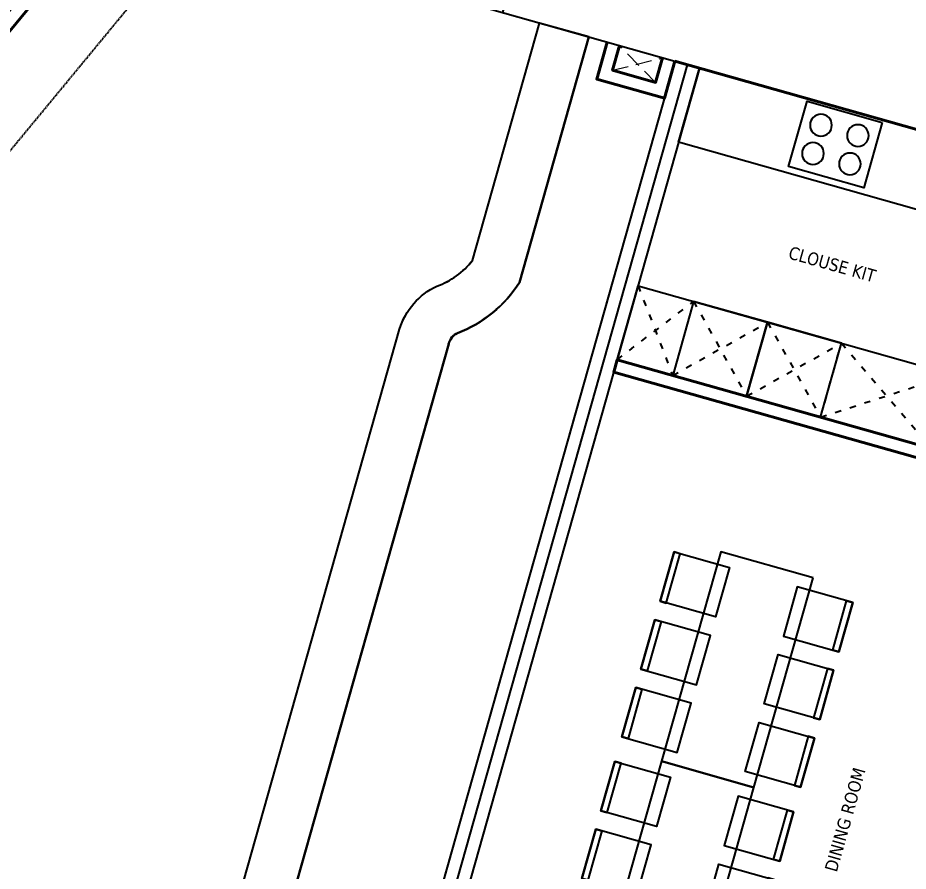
# Model space of a CAD drawing. Header units: millimetres. Extents: x -361681467 to 361175952, y -1292982 to 1550216.
# Drawn here: x -52838 to -45886, y 124816 to 131480 of the extents above; entities that cross this region are included whole.
import ezdxf

# ---------------------------------------------------------------- set-up
doc = ezdxf.new("R2010")
doc.units = ezdxf.units.MM
doc.header["$MEASUREMENT"] = 0
doc.linetypes.add('ACAD_ISO03W100', pattern=[30, 12, -18])
doc.linetypes.add('HIDDEN', pattern=[0.375, 0.25, -0.125])
for name, color, linetype in [('1VinaPVC-Text', 9, 'Continuous'), ('A-_FURN----_E-_N', 251, 'Continuous'), ('IDEA - dim', 251, 'Continuous'), ('KT-Net manh', 139, 'Continuous'), ('Xref_NT1+NT2_MBDV Cot vach_220729$0$ccu12-Thay', 7, 'Continuous')]:
    doc.layers.add(name, color=color, linetype=linetype)
doc.layers.add('DO DIEN TICH SAN', color=40, linetype='Continuous', plot=False)
doc.layers.add('KT-lomo nuoc', color=3, linetype='HIDDEN', lineweight=5)
doc.layers.add('KT-Net cat', color=1, linetype='Continuous', lineweight=40)
doc.styles.add('Tahoma', font='tahoma.ttf')

# ---------------------------------------------------------------- blocks, each defined once
blk = doc.blocks.new('*U111')
at = {"linetype": 'Continuous'}
for points in [[(-375, -850), (375, -850), (375, 850), (-375, 850)], [(-725, 750), (-275, 750), (-275, 350), (-725, 350)], [(-725, 350), (-675, 350), (-675, 750), (-725, 750)], [(725, 750), (275, 750), (275, 350), (725, 350)], [(725, 350), (675, 350), (675, 750), (725, 750)], [(-725, 200), (-275, 200), (-275, -200), (-725, -200)], [(-725, -200), (-675, -200), (-675, 200), (-725, 200)], [(725, 200), (275, 200), (275, -200), (725, -200)], [(725, -200), (675, -200), (675, 200), (725, 200)], [(-725, -750), (-275, -750), (-275, -350), (-725, -350)], [(-725, -350), (-675, -350), (-675, -750), (-725, -750)], [(725, -750), (275, -750), (275, -350), (725, -350)], [(725, -350), (675, -350), (675, -750), (725, -750)]]:
    blk.add_lwpolyline(points, close=True, dxfattribs=at)
blk = doc.blocks.new('*U112')
at = {"ltscale": 5}
blk.add_lwpolyline([(305, -530), (305, 0), (-305, 0), (-305, -530)], close=True, dxfattribs=at)
for centre in [(-150, -150), (150, -150), (-150, -380), (150, -380)]:
    blk.add_circle(centre, 85, dxfattribs=at)
blk = doc.blocks.new('A$C22D8307A')
at = {"layer": 'IDEA - dim'}
for p, q in [((2747.3, 17163.4, 0), (449.2, 9030.7, 0)), ((2843.5, 17136.2, 0), (545.5, 9003.5, 0)), ((2939.7, 17109, 0), (641.7, 8976.3, 0))]:
    blk.add_line(p, q, dxfattribs=at)
at = {"layer": 'IDEA - dim', "elevation": 0}
for points in [[(2939.7, 17109), (6260, 16170.8), (6096.9, 15593.4), (2776.6, 16531.6)], [(2459.9, 15410.7), (4914, 14717.2), (4750.9, 14139.8), (2296.7, 14833.3)]]:
    blk.add_lwpolyline(points, close=True, dxfattribs=at)
for points in [[(3307.4, 14547.7), (3470.6, 15125.1), (2893.2, 15288.3), (2730, 14710.9), (3307.4, 14547.7)], [(3884.8, 14384.6), (4047.9, 14962), (3470.6, 15125.1), (3307.4, 14547.7), (3884.8, 14384.6)]]:
    blk.add_lwpolyline(points, dxfattribs=at)
at = {"layer": 'KT-Net cat'}
for p, q in [((2747.3, 17163.4, 0), (12211.8, 14489, 0)), ((4750.9, 14139.8, 0), (2296.7, 14833.3, 0))]:
    blk.add_line(p, q, dxfattribs=at)
at = {"layer": 'KT-Net cat', "elevation": 0}
blk.add_lwpolyline([(2296.7, 14833.3), (2269.5, 14737.1), (4723.7, 14043.6)], dxfattribs=at)
at = {"layer": 'KT-Net manh', "linetype": 'ACAD_ISO03W100', "ltscale": 4}
for p, q in [((2459.9, 15410.7, 0), (2730, 14710.9, 0)), ((2296.7, 14833.3, 0), (2893.2, 15288.3, 0)), ((2893.2, 15288.3, 0), (3307.4, 14547.7, 0)), ((2730, 14710.9, 0), (3470.6, 15125.1, 0)), ((3470.6, 15125.1, 0), (3884.8, 14384.6, 0)), ((3307.4, 14547.7, 0), (4047.9, 14962, 0))]:
    blk.add_line(p, q, dxfattribs=at)
at = {"layer": 'KT-Net manh', "linetype": 'ACAD_ISO03W100', "ltscale": 4, "elevation": 0}
for points in [[(4750.9, 14139.8), (3884.8, 14384.6), (4047.9, 14962), (4750.9, 14139.8)], [(3884.8, 14384.6), (4914, 14717.2)]]:
    blk.add_lwpolyline(points, dxfattribs=at)
at = {"layer": 'A-_FURN----_E-_N', "linetype": 'Continuous', "rotation": 164.2233407679532}
for p in [(3234.6, 12412.9, 0), (2772.4, 10776.9, 0)]:
    blk.add_blockref('*U111', p, dxfattribs=at)
at = {"layer": 'IDEA - dim', "extrusion": (5.47587e-22, 9.69853e-20, -1), "zscale": -1.000000000000005, "rotation": 195.7859704818951}
blk.add_blockref('*U112', (-3928.8, 16258.3, 0), dxfattribs=at)
at = {"layer": '1VinaPVC-Text', "style": 'Tahoma'}
for s, rotation, p in [('CLOUSE KIT', 344.22334, (3626, 15625.5, 0)), ('DINING ROOM', 74.22334, (4010.5, 10826.1, 0))]:
    blk.add_text(s, height=100, rotation=rotation, dxfattribs=at).set_placement(p)
blk = doc.blocks.new('*U216')
at = {"layer": 'KT-lomo nuoc', "ltscale": 500}
for p, q in [((-223, -335.8), (0, 0)), ((89.8, -178.7), (-312.8, -157.1))]:
    blk.add_line(p, q, dxfattribs=at)
blk.add_lwpolyline([(89.8, -178.7), (-223, -335.8), (-312.8, -157.1), (0, 0)], close=True, dxfattribs=at)
blk = doc.blocks.new('CTN TB 38')
at = {"layer": 'KT-Net cat', "elevation": 0}
for points in [[(-36905.6, -56872.5), (-36987.2, -57161.2), (-36457.9, -57310.8), (-36376.4, -57022.1)], [(-36809.4, -56899.7), (-36863.8, -57092.2), (-36526.9, -57187.4), (-36472.6, -56994.9)]]:
    blk.add_lwpolyline(points, dxfattribs=at)
at = {"layer": 'KT-lomo nuoc', "linetype": 'HIDDEN', "xscale": -0.9999999999999999, "rotation": 10.89765347559021}
blk.add_blockref('*U216', (-36809.4, -56899.7, 0), dxfattribs=at)

msp = doc.modelspace()

# ---------------------------------------------------------------- linework, layer by layer
at = {"layer": 'DO DIEN TICH SAN', "elevation": 0}
msp.add_lwpolyline([(-55388, 128367.8), (-52083.4, 132377.2), (-48379.3, 131330.6), (-48921.1, 129413.2, -0.161322), (-49405.9, 129017.8, 0.267745), (-49473.3, 128935), (-51063.5, 123307.3, 0.525933), (-45694.3, 116841), (-33384.7, 118008, 0.310176), (-28968.6, 121697.9), (-16329.8, 166425.6, 0.05988)], format="xyb", dxfattribs=at)
at = {"layer": 'Xref_NT1+NT2_MBDV Cot vach_220729$0$ccu12-Thay', "extrusion": (-3.81165e-21, -3.29453e-06, 1), "elevation": 20}
for points in [[(-50734.5, 137616.8), (-52968, 139461.2), (-50454, 142505.4, 0.400724), (-51118.9, 150774), (-65797, 162894.2, 0.272258), (-70938.6, 163595, 0.114296), (-74918.6, 160636.5, -0.000247), (-76490.3, 158725.9), (-81646.6, 152482.1, 0.38048), (-81585.3, 152085.2), (-81276.9, 151830.5, -0.417134), (-81238.7, 151408.8), (-87543.2, 143769.2, -0.417133), (-87964.5, 143726.9), (-88273, 143981.6, 0.411319), (-88696.3, 143943.3), (-102523.3, 127202.8, 0.071629), (-103367.6, 125433.1, 0.050313), (-106100.2, 113163.4, 0.020998), (-106509, 107836.6, 0.504068), (-100691, 104089.9), (-92174.5, 107351, 0.080271), (-88480.7, 109650.8), (-67785.7, 134710.2, -0.414214), (-66380.8, 134844.2), (-58207.6, 128094.5, 0.41477), (-55386.6, 128366.3), (-50233.3, 134606.3)], [(-50799.5, 137538.1), (-53111.7, 139447.5), (-50533, 142570.1, 0.400609), (-51185.4, 150696.6), (-65861, 162814.7, 0.272153), (-70898.5, 163501.2, 0.114259), (-74840.2, 160571, -0.000247), (-76411.5, 158661), (-81563.7, 152422.2, 0.37285), (-81520.3, 152164), (-81211.9, 151909.2, -0.416719), (-81160.3, 151343.5), (-87464.2, 143704.5, -0.416748), (-88029.5, 143648.1), (-88338, 143902.9, 0.410662), (-88618, 143877.9), (-102441.2, 127141.8, 0.07147), (-103270.5, 125401.9, 0.050316), (-105998.9, 113151.4, 0.020978), (-106406.8, 107838.2, 0.503675), (-100727.3, 104185.3), (-92212.5, 107445.7, 0.080087), (-88554.1, 109722.2), (-67864.4, 134775.2, -0.414214), (-66315.8, 134922.9), (-58142.6, 128173.2, 0.414785), (-55465.3, 128431.2), (-50312, 134671.3)], [(-50863.2, 137461), (-53252.5, 139434.1), (-50610.3, 142633.4, 0.400492), (-51250.5, 150620.7), (-65923.8, 162736.9, 0.272047), (-70859.2, 163409.2, 0.114221), (-74763.5, 160506.9, -0.000247), (-76334.4, 158597.3), (-81481.3, 152365, 0.355996), (-81456.6, 152241.1), (-81148.2, 151986.3, -0.416443), (-81083.5, 151279.5), (-87386.8, 143641.2, -0.416491), (-88093.2, 143571), (-88401.6, 143825.8, 0.409202), (-88541.3, 143813.6), (-102360.8, 127082.1, 0.071309), (-103175.2, 125371.3, 0.05032), (-105899.6, 113139.5, 0.020958), (-106306.7, 107839.8, 0.503277), (-100762.9, 104278.8), (-92249.7, 107538.6, 0.079904), (-88625.9, 109792.2), (-67941.5, 134838.9, -0.414214), (-66252.1, 135000), (-58078.9, 128250.3, 0.4148), (-55542.5, 128494.8), (-50389.1, 134735)]]:
    msp.add_lwpolyline(points, format="xyb", dxfattribs=at)
at = {"layer": 'Xref_NT1+NT2_MBDV Cot vach_220729$0$ccu12-Thay', "elevation": 0}
for points in [[(-45736, 143264.4), (-45736, 143264.4), (-46562, 140340.9), (-49054.2, 131521.3), (-47707, 131140.6), (-50005.7, 123005.5, 0.5292), (-45799, 117936), (-33490.5, 119102.9, 0.308212), (-30026.9, 121997.7)], [(-28584, 121588.8, -0.308402), (-33346.6, 117609.9), (-45656.5, 116443, -0.528944), (-51448.4, 123417.1), (-49856.9, 129049.5, -0.211174), (-49565.8, 129385.4, 0.147045), (-49288.3, 129585.9), (-48764.5, 131439.4)], [(-28583.8, 121588.8, -0.308402), (-33346.3, 117609.9), (-45656.2, 116442.9, -0.528944), (-51448.2, 123417.1), (-49856.6, 129049.5, -0.211174), (-49565.5, 129385.4, 0.147045), (-49288, 129585.9), (-48764.3, 131439.4)], [(-28583.8, 121588.7, -0.308402), (-33346.3, 117609.8), (-45656.2, 116442.9, -0.528944), (-51448.2, 123417), (-49856.6, 129049.4, -0.211174), (-49565.5, 129385.3, 0.147045), (-49288, 129585.8), (-48764.3, 131439.3)], [(-28968.8, 121698.1, -0.308368), (-33385, 118008.1), (-45694.3, 116841.2, -0.529001), (-51063.7, 123307.4), (-49473.5, 128935.1, -0.184466), (-49406.1, 129017.9, 0.161304), (-48921.4, 129413.3), (-48379.6, 131330.7), (-48764.5, 131439.4)], [(-28968.6, 121698, -0.308368), (-33384.7, 118008), (-45694, 116841.1, -0.529001), (-51063.5, 123307.4), (-49473.3, 128935, -0.184466), (-49405.9, 129017.8, 0.161304), (-48921.1, 129413.2), (-48379.3, 131330.6), (-48764.3, 131439.4)], [(-49474.2, 128932.1, -0.189782), (-49405.9, 129017.8, 0.161304), (-48921.1, 129413.2), (-48379.3, 131330.6)], [(-49474.2, 128932.1, -0.189782), (-49405.9, 129017.8, 0.161304), (-48921.1, 129413.2), (-48379.3, 131330.6)], [(-49473.3, 128935), (-51063.5, 123307.3, 0.529001), (-45694.3, 116841), (-33384.7, 118008, 0.308368), (-28968.6, 121697.9)]]:
    msp.add_lwpolyline(points, format="xyb", dxfattribs=at)
at = {"layer": 'Xref_NT1+NT2_MBDV Cot vach_220729$0$ccu12-Thay', "linetype": 'HIDDEN', "ltscale": 25, "elevation": 0}
msp.add_lwpolyline([(-103007.4, 127564.1, 0.072502), (-103941.2, 125619.5, 0.050292), (-106698.3, 113237.3, 0.0223), (-107109.9, 107758.7, 0.496402), (-100598.5, 103513), (-91955.6, 106797.6, 0.081264), (-88042.3, 109242.6), (-81461.4, 117211.4), (-79296.4, 119833), (-67327, 134331.9, -0.414214), (-66765.5, 134385.4), (-58589.6, 127633.5, 0.414702), (-54925.1, 127986.1), (-50217.9, 133686)], format="xyb", dxfattribs=at)

# ---------------------------------------------------------------- block references
for name, p in [('CTN TB 38', (-11330.6, 188162.6, 0)), ('A$C22D8307A', (-50454.5, 113977.2))]:
    msp.add_blockref(name, p)

doc.saveas('drawing.dxf')
